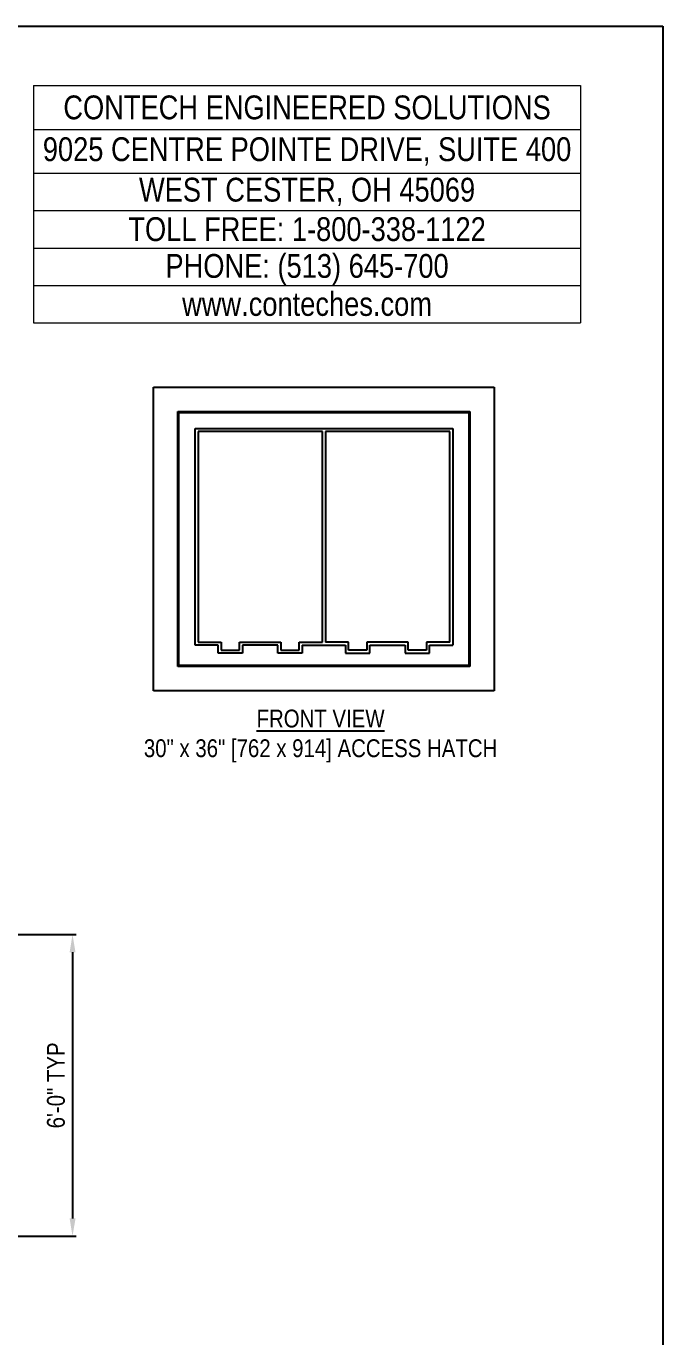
# Model space of a CAD drawing. Extents: x 0 to 216, y -5 to 280.
# Drawn here: x 130.9 to 216, y 104.9 to 280 of the extents above; entities that cross this region are included whole.
import ezdxf

# ---------------------------------------------------------------- set-up
doc = ezdxf.new("R2010")
doc.units = 0
doc.header["$LTSCALE"] = 10
doc.header["$MEASUREMENT"] = 0
doc.header["$PDMODE"] = 35
doc.layers.get('0').update_dxf_attribs({"linetype": 'CONTINUOUS'})
doc.layers.get('Defpoints').update_dxf_attribs({"linetype": 'CONTINUOUS'})
for name, color, linetype in [('2628-LOGO$0$CADdetails-2-FINELIGHT', 2, 'CONTINUOUS'), ('2628-LOGO$0$CADdetails-FRAME', 7, 'CONTINUOUS'), ('CADdetails-1-FINE', 1, 'CONTINUOUS'), ('CADdetails-2-FINELIGHT', 2, 'CONTINUOUS'), ('CADdetails-7-VERYFINE', 7, 'CONTINUOUS')]:
    doc.layers.add(name, color=color, linetype=linetype)
doc.styles.add('2628-LOGO$0$CADdetails-NOTES', font='ARIALN.TTF', dxfattribs={"height": 2.38})
doc.styles.add('CADdetails-DIMENSIONS', font='ARIALN.TTF', dxfattribs={"height": 2.38})
doc.styles.add('CADdetails-NOTES', font='ARIALN.TTF', dxfattribs={"height": 2.38})
doc.dimstyles.new('CADdetails-DIM', dxfattribs={"dimtxt": 2.38, "dimasz": 2.38, "dimexe": 0.5, "dimexo": 1.5, "dimgap": 1, "dimtad": 1, "dimzin": 0, "dimdsep": 46, "dimtxsty": 'CADdetails-DIMENSIONS', "dimcen": 1, "dimclrd": 256, "dimclre": 256, "dimclrt": 256, "dimadec": 0, "dimazin": 0, "dimtfac": 1, "dimtofl": 0, "dimtmove": 0, "dimatfit": 3, "dimfxl": 1, "dimtolj": 1, "dimtzin": 0, "dimarcsym": 0})

# ---------------------------------------------------------------- blocks, each defined once
blk = doc.blocks.new('*T24')
at = {"layer": 'Defpoints', "color": 8, "linetype": 'ByBlock', "lineweight": 0, "transparency": 16777216}
for p, q in [((0, 0), (73.1, 0)), ((0, 0), (0, -31.71)), ((73.1, 0), (73.1, -31.71)), ((0, -5.89), (73.1, -5.89)), ((0, -11.71), (73.1, -11.71)), ((0, -16.71), (73.1, -16.71)), ((0, -21.71), (73.1, -21.71)), ((0, -26.71), (73.1, -26.71)), ((0, -31.71), (73.1, -31.71))]:
    blk.add_line(p, q, dxfattribs=at)
at = {"layer": '2628-LOGO$0$CADdetails-2-FINELIGHT', "transparency": 16777216, "char_height": 3.18, "width": 72.9823, "style": '2628-LOGO$0$CADdetails-NOTES'}
for s, insert, attachment_point in [('CONTECH ENGINEERED SOLUTIONS', (36.55, -2.94), 5), ('9025 CENTRE POINTE DRIVE, SUITE 400 ', (36.55, -8.8), 5), ('WEST CESTER, OH 45069', (36.55, -14.21), 5), ('TOLL FREE: 1-800-338-1122', (36.55, -19.21), 5), ('PHONE: (513) 645-700', (36.55, -26.65), 8), ('www.conteches.com', (36.55, -29.21), 5)]:
    blk.add_mtext(s, dxfattribs=dict(at, insert=insert, attachment_point=attachment_point))
blk = doc.blocks.new('2628-LOGO')
at = {"layer": '2628-LOGO$0$CADdetails-FRAME'}
for p, q in [((0, 280), (216, 280)), ((216, 280), (216, 0))]:
    blk.add_line(p, q, dxfattribs=at)
blk.add_blockref('*T24', (131.9, 272.07))
blk = doc.blocks.new('*D21')
at = {"layer": 'CADdetails-7-VERYFINE', "lineweight": -2, "transparency": 16777216}
for p, q in [((89.74, 158.62), (137.6, 158.62)), ((137.1, 156.24), (137.1, 120.68)), ((90.03, 118.3), (137.6, 118.3))]:
    blk.add_line(p, q, dxfattribs=at)
at = {"layer": 'CADdetails-7-VERYFINE', "transparency": 16777216}
for points in [[(136.71, 156.24), (137.5, 156.24), (137.1, 158.62)], [(136.71, 120.68), (137.5, 120.68), (137.1, 118.3)]]:
    blk.add_solid(points, dxfattribs=at)
at = {"layer": 'Defpoints', "color": 0, "transparency": 16777216}
for p in [(88.24, 158.62), (88.53, 118.3), (137.1, 118.3)]:
    blk.add_point(p, dxfattribs=at)
at = {"layer": 'CADdetails-7-VERYFINE', "transparency": 16777216, "insert": (134.89, 138.46), "char_height": 2.38, "attachment_point": 5, "rotation": 90, "style": 'CADdetails-DIMENSIONS'}
blk.add_mtext('\\A1;6\'-0" TYP', dxfattribs=at)

msp = doc.modelspace()

# ---------------------------------------------------------------- linework, layer by layer
at = {"layer": 'CADdetails-1-FINE'}
for p, q in [((147.937, 191.205), (147.937, 231.765)), ((147.937, 231.765), (193.457, 231.765)), ((193.457, 231.765), (193.457, 191.205)), ((151.177, 194.445), (151.177, 228.525)), ((151.177, 228.525), (190.217, 228.525)), ((151.312, 194.58), (151.312, 228.39)), ((151.312, 228.39), (190.082, 228.39)), ((190.082, 228.39), (190.082, 194.58)), ((190.217, 228.525), (190.217, 194.445)), ((153.472, 226.23), (187.922, 226.23)), ((153.472, 197.28), (153.472, 226.23)), ((187.922, 226.23), (187.922, 197.28)), ((170.495, 225.825), (153.877, 225.825)), ((153.877, 225.825), (153.877, 197.685)), ((170.495, 197.685), (170.495, 225.825)), ((187.517, 225.825), (170.9, 225.825)), ((170.9, 225.825), (170.9, 197.685)), ((187.517, 197.685), (187.517, 225.825)), ((156.577, 197.28), (153.472, 197.28)), ((153.877, 197.685), (156.982, 197.685)), ((156.577, 196.2), (156.577, 197.28)), ((159.817, 196.2), (156.577, 196.2)), ((156.982, 197.685), (156.982, 196.605)), ((156.982, 196.605), (159.412, 196.605)), ((159.412, 196.605), (159.412, 197.685)), ((159.412, 197.685), (164.96, 197.685)), ((159.817, 197.28), (159.817, 196.2)), ((164.555, 197.28), (159.817, 197.28)), ((164.555, 196.2), (164.555, 197.28)), ((167.795, 196.2), (164.555, 196.2)), ((164.96, 197.685), (164.96, 196.605)), ((164.96, 196.605), (167.39, 196.605)), ((167.39, 196.605), (167.39, 197.685)), ((167.39, 197.685), (170.495, 197.685)), ((167.795, 197.28), (167.795, 196.2)), ((167.795, 197.28), (173.599, 197.28)), ((174.004, 197.685), (170.899, 197.685)), ((173.599, 197.28), (173.599, 196.2)), ((173.599, 196.2), (176.839, 196.2)), ((174.004, 196.605), (174.004, 197.685)), ((176.434, 196.605), (174.004, 196.605)), ((181.982, 197.685), (176.434, 197.685)), ((176.434, 197.685), (176.434, 196.605)), ((176.839, 197.28), (181.577, 197.28)), ((176.839, 196.2), (176.839, 197.28)), ((181.577, 197.28), (181.577, 196.2)), ((181.577, 196.2), (184.817, 196.2)), ((181.982, 196.605), (181.982, 197.685)), ((184.412, 196.605), (181.982, 196.605)), ((187.517, 197.685), (184.412, 197.685)), ((184.412, 197.685), (184.412, 196.605)), ((184.817, 196.2), (184.817, 197.28)), ((184.817, 197.28), (187.922, 197.28)), ((190.217, 194.445), (151.177, 194.445)), ((190.082, 194.58), (151.312, 194.58)), ((193.457, 191.205), (147.937, 191.205))]:
    msp.add_line(p, q, dxfattribs=at)

# ---------------------------------------------------------------- block references
at = {"layer": 'CADdetails-7-VERYFINE'}
msp.add_blockref('2628-LOGO', (0, 0), dxfattribs=at)

# ---------------------------------------------------------------- texts
at = {"layer": 'CADdetails-2-FINELIGHT', "insert": (170.256, 188.674), "char_height": 2.38, "width": 70.94441, "attachment_point": 2, "style": 'CADdetails-NOTES'}
msp.add_mtext('{\\LFRONT VIEW}\\P30" x 36" [762 x 914] ACCESS HATCH', dxfattribs=at)

# ---------------------------------------------------------------- dimensions: what is measured, and where the dimension line sits
at = {"layer": 'CADdetails-7-VERYFINE'}
dim = msp.add_linear_dim(base=(137.103, 118.297), p1=(88.243, 158.617), p2=(88.525, 118.297), angle=90, text='6\'-0" TYP', dimstyle='CADdetails-DIM', dxfattribs=at)
dim.commit()
dim.dimension.update_dxf_attribs({"geometry": '*D21', "text_midpoint": (137.103, 138.457), "dimtype": 160})

doc.saveas('drawing.dxf')
